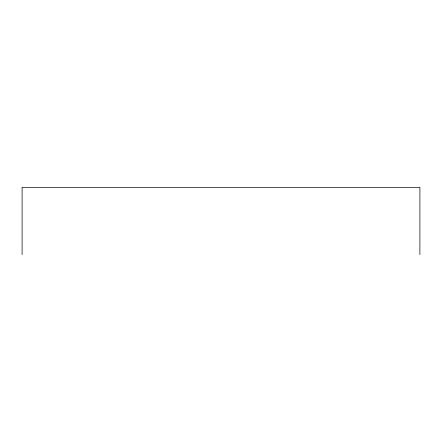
<?xml version="1.0" encoding="UTF-8"?>
<svg xmlns="http://www.w3.org/2000/svg" width="442" height="442" viewBox="0 0 442 442"><rect width="100%" height="100%" fill="white"/><g stroke="black" fill="none" stroke-linecap="round" stroke-linejoin="round"><path stroke-width="0.66" d="M419.9 254.642L419.9 187.358L22.1 187.358L22.1 254.642"/></g></svg>
